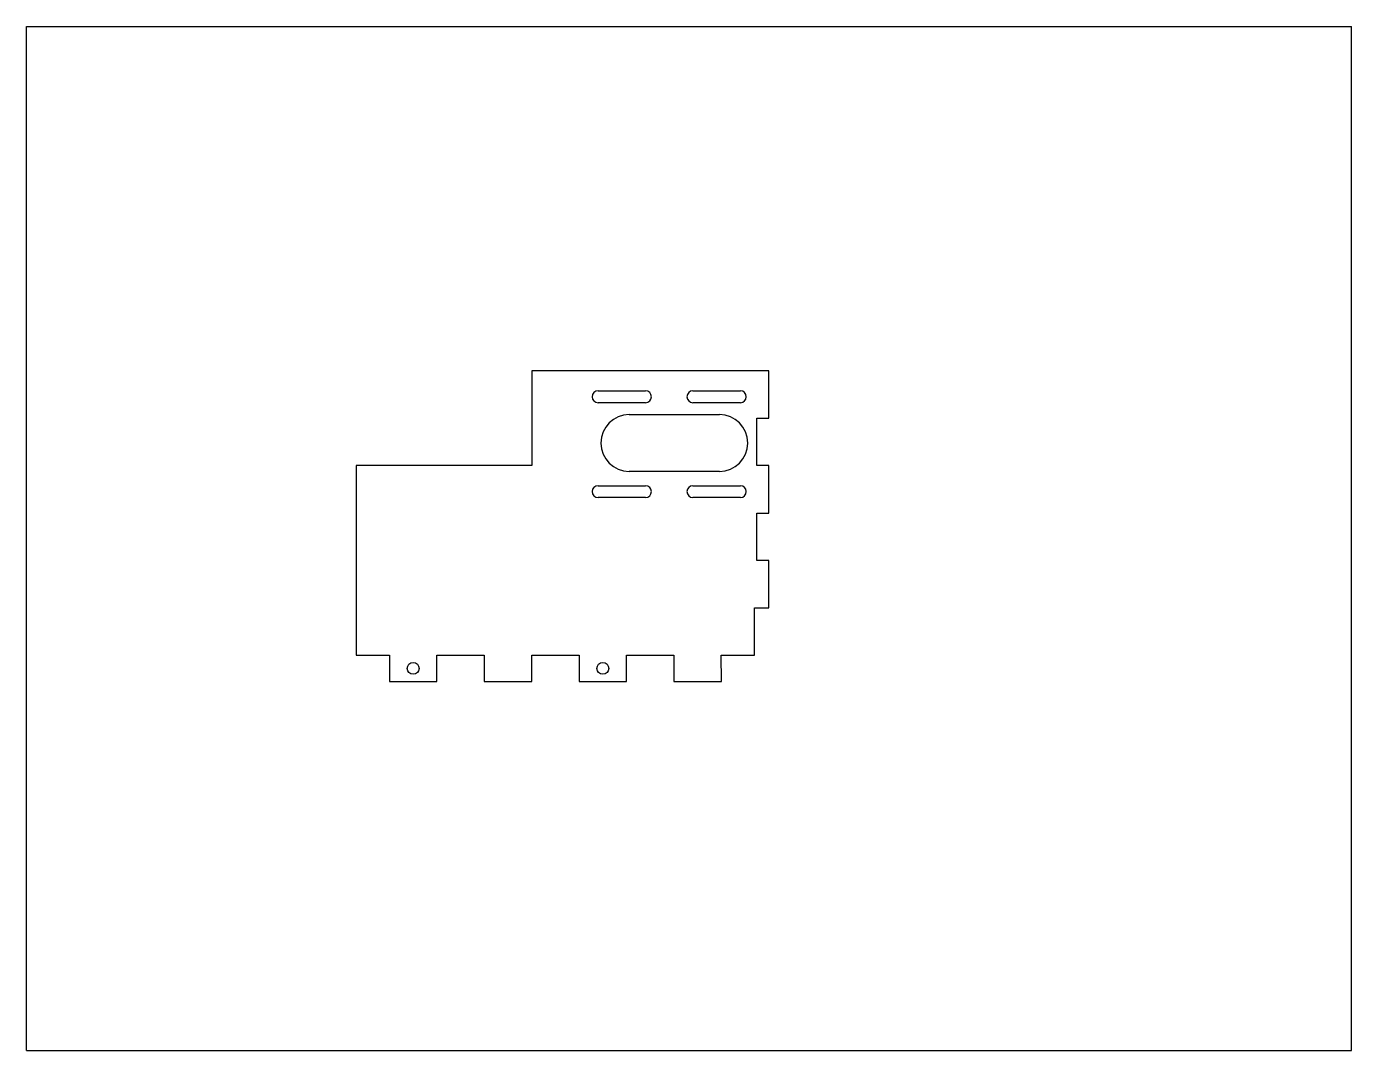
# Model space of a CAD drawing. Header units: inches. Extents: x 0 to 22, y 0 to 17.
import ezdxf

# ---------------------------------------------------------------- set-up
doc = ezdxf.new("R2010")
doc.units = ezdxf.units.IN
doc.header["$LTSCALE"] = 1.21
doc.header["$MEASUREMENT"] = 0
doc.layers.get('0').update_dxf_attribs({"linetype": 'CONTINUOUS'})
doc.layers.add('02___PRT_ALL_AXES', color=7, linetype='CONTINUOUS')

msp = doc.modelspace()

# ---------------------------------------------------------------- linework, layer by layer
at = {"color": 7, "linetype": 'Continuous'}
for p, q in [((0, 0), (0, 17)), ((0, 17), (22, 17)), ((22, 0), (22, 17)), ((8.388, 11.285), (8.388, 9.71)), ((12.325, 11.285), (8.388, 11.285)), ((12.325, 10.498), (12.325, 11.285)), ((9.491, 10.951), (10.278, 10.951)), ((11.065, 10.951), (11.853, 10.951)), ((10.278, 10.754), (9.491, 10.754)), ((11.853, 10.754), (11.065, 10.754)), ((10.009, 10.558), (11.505, 10.558)), ((12.128, 10.498), (12.325, 10.498)), ((12.128, 9.71), (12.128, 10.498)), ((5.475, 9.71), (5.475, 6.561)), ((8.388, 9.71), (5.475, 9.71)), ((12.325, 9.71), (12.128, 9.71)), ((12.325, 8.923), (12.325, 9.71)), ((11.505, 9.613), (10.009, 9.613)), ((9.491, 9.376), (10.278, 9.376)), ((11.065, 9.376), (11.853, 9.376)), ((10.278, 9.179), (9.491, 9.179)), ((11.853, 9.179), (11.065, 9.179)), ((12.128, 8.923), (12.325, 8.923)), ((12.128, 8.135), (12.128, 8.923)), ((12.325, 8.135), (12.128, 8.135)), ((12.325, 7.348), (12.325, 8.135)), ((12.089, 7.348), (12.325, 7.348)), ((12.089, 6.561), (12.089, 7.348)), ((5.475, 6.561), (6.026, 6.561)), ((6.026, 6.561), (6.026, 6.128)), ((6.813, 6.128), (6.813, 6.561)), ((6.813, 6.561), (7.601, 6.561)), ((7.601, 6.561), (7.601, 6.128)), ((8.388, 6.561), (9.176, 6.561)), ((8.388, 6.128), (8.388, 6.561)), ((9.176, 6.561), (9.176, 6.128)), ((9.963, 6.561), (10.75, 6.561)), ((9.963, 6.128), (9.963, 6.561)), ((10.75, 6.561), (10.75, 6.128)), ((11.536, 6.561), (12.089, 6.561)), ((11.538, 6.128), (11.536, 6.561)), ((6.026, 6.128), (6.813, 6.128)), ((7.601, 6.128), (8.388, 6.128)), ((9.176, 6.128), (9.963, 6.128)), ((10.75, 6.128), (11.538, 6.128)), ((0, 0), (22, 0))]:
    msp.add_line(p, q, dxfattribs=at)
for centre, radius, start, end in [((9.491, 10.853), 0.0984, 90, 270), ((10.278, 10.853), 0.0984, 270, 90), ((11.065, 10.853), 0.0984, 90, 270), ((11.853, 10.853), 0.0984, 270, 90), ((10.009, 10.085), 0.472, 90, 270), ((11.505, 10.085), 0.472, 270, 90), ((9.491, 9.278), 0.0984, 90, 270), ((10.278, 9.278), 0.0984, 270, 90), ((11.065, 9.278), 0.0984, 90, 270), ((11.853, 9.278), 0.0984, 270, 90)]:
    msp.add_arc(centre, radius, start, end, dxfattribs=at)
at = {"layer": '02___PRT_ALL_AXES', "color": 7, "linetype": 'Continuous'}
for centre in [(6.42, 6.344), (9.569, 6.344)]:
    msp.add_circle(centre, 0.0984, dxfattribs=at)

doc.saveas('drawing.dxf')
